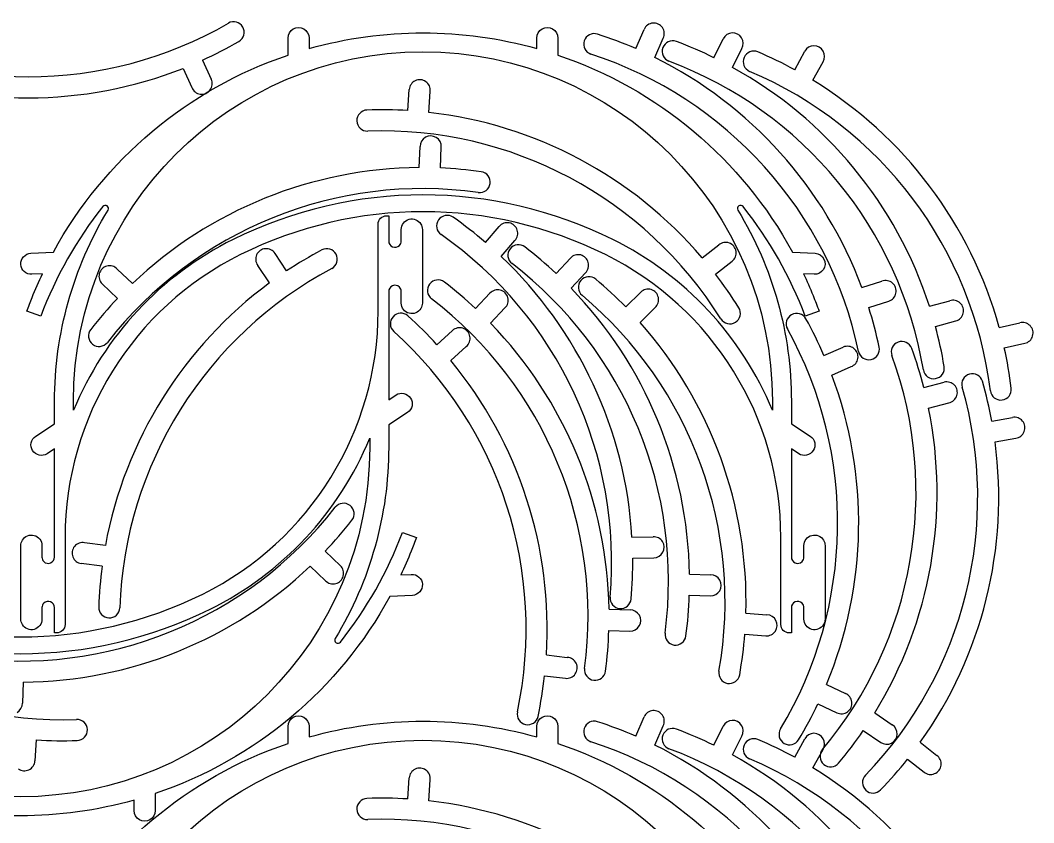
# Model space of a CAD drawing. Extents: x 3 to 3398, y -5 to 2267.
# Drawn here: x 2716 to 3398, y 1727 to 2267 of the extents above; entities that cross this region are included whole.
import ezdxf

# ---------------------------------------------------------------- set-up
doc = ezdxf.new("R2010")
doc.units = 0
doc.layers.add('Capa_1', color=7, linetype='CONTINUOUS')

msp = doc.modelspace()

# ---------------------------------------------------------------- linework, layer by layer
at = {"layer": 'Capa_1', "color": 7}
for points in [[(3130.287239, 2247.832154), (3135.955148, 2260.82273)], [(2896.182643, 2243.511748), (2896.182643, 2254.984296)], [(2910.355874, 2254.984296), (2910.355874, 2247.897682)], [(3063.72166, 2247.897682), (3063.72166, 2254.984296)], [(3077.894888, 2254.984296), (3077.894888, 2243.511748)], [(3143.136018, 2241.839256), (3148.803926, 2254.829834)], [(3182.938197, 2241.754537), (3189.167353, 2254.485518)], [(3195.513341, 2235.206887), (3201.742495, 2247.93787)], [(3237.323111, 2233.617454), (3244.101656, 2246.064606)], [(2838.615798, 2240.100893), (2844.47706, 2227.196403)], [(3249.600682, 2226.527516), (3256.379225, 2238.97467)], [(2825.564676, 2234.562466), (2831.425941, 2221.657976)], [(2976.917631, 2206.12214), (2977.800685, 2220.267827)], [(2991.041226, 2204.885199), (2991.924278, 2219.030888)], [(2984.586946, 2167.751546), (2985.187358, 2181.912047)], [(2998.762468, 2167.505394), (2999.362881, 2181.665895)], [(2962.542804, 2135.330079), (2963.96013, 2135.330079), (2963.96013, 2125.408791)], [(2956.873516, 2071.10931), (2956.873516, 2125.408791)], [(3029.156462, 2117.397555), (3038.374788, 2128.163368)], [(3039.691657, 2107.909899), (3048.909981, 2118.675715)], [(3175.003367, 2107.070794), (3186.236878, 2115.713045)], [(2895.264222, 2098.211226), (2887.426633, 2110.020226)], [(2883.651299, 2090.078204), (2875.81371, 2101.887204)], [(3076.649496, 2096.542408), (3086.328646, 2106.895876)], [(3183.926654, 2096.05349), (3195.160165, 2104.695741)], [(2730.835312, 2096.295078), (2723.758575, 2095.921131)], [(2791.408179, 2089.702258), (2781.139567, 2099.471388)], [(3086.760818, 2086.604243), (3096.439967, 2096.957714)], [(3250.318731, 2095.9215), (3243.242009, 2096.295474)], [(2781.382155, 2079.678047), (2771.113547, 2089.447178)], [(3282.549387, 2087.005024), (3296.061259, 2091.283997)], [(2963.96013, 2084.306457), (2963.96013, 2011.501106)], [(3022.479106, 2072.85707), (3032.158256, 2083.210539)], [(3123.541371, 2073.955471), (3133.66292, 2083.876887)], [(3287.166394, 2073.600201), (3300.678266, 2077.879174)], [(3328.040245, 2074.438896), (3341.725903, 2078.124417)], [(2729.687626, 2067.718674), (2720.35365, 2071.081443)], [(3032.590428, 2062.918905), (3042.269577, 2073.272377)], [(3133.209572, 2063.585715), (3143.331121, 2073.507134)], [(3253.72365, 2071.081811), (3244.389672, 2067.719043)], [(3332.068148, 2060.845441), (3345.753805, 2064.530961)], [(3374.988849, 2060.131798), (3388.822241, 2063.216851)], [(2996.462324, 2048.513435), (3006.92396, 2058.07557)], [(3005.762737, 2037.812581), (3016.224372, 2047.374718)], [(3378.419979, 2046.375586), (3392.253371, 2049.460639)], [(3257.026708, 2041.267746), (3270.031506, 2046.902947)], [(3262.336564, 2028.121972), (3275.341362, 2033.757175)], [(3324.229565, 2019.719865), (3337.955792, 2023.251289)], [(3222.314132, 2010.436523), (3222.314132, 2004.356123)], [(3235.070038, 2010.435758), (3235.070038, 1995.238429), (3235.07154, 1995.263941), (3247.740535, 1987.028643)], [(3327.417595, 2005.905293), (3341.143822, 2009.436719)], [(2976.630421, 2002.832759), (2963.961414, 1994.597461), (2963.959914, 1994.622973)], [(3370.018821, 1997.065773), (3383.957951, 1999.631101)], [(2726.33676, 1987.028274), (2739.005767, 1995.263572), (2739.007267, 1995.23806)], [(3372.23543, 1983.062466), (3386.174561, 1985.627797)], [(2739.007051, 1905.554577), (2739.007051, 1978.359928)], [(3240.015786, 1975.145043), (3235.070038, 1978.359928)], [(3240.015984, 1975.14544), (3240.015786, 1975.145043)], [(2746.093665, 1918.751723), (2746.093665, 1864.452243)], [(2973.279555, 1922.142359), (2982.613531, 1918.779591)], [(3127.744177, 1919.080661), (3141.916695, 1919.222175)], [(2773.242614, 1913.387374), (2759.192983, 1915.255028)], [(2921.175956, 1909.478494), (2931.444565, 1899.709363)], [(3128.240252, 1904.911683), (3142.412769, 1905.053196)], [(2771.023475, 1899.384468), (2756.973844, 1901.252124)], [(2911.149933, 1899.454283), (2921.418545, 1889.685153)], [(2972.131869, 1893.565956), (2979.208606, 1893.939902)], [(3166.492916, 1894.113932), (3180.658117, 1893.637114)], [(2979.956641, 1879.786432), (2964.703847, 1878.980315)], [(3166.370476, 1879.936801), (3180.535678, 1879.459983)], [(3112.322525, 1870.428594), (3126.487727, 1869.951776)], [(3235.070038, 1871.538857), (3235.070038, 1864.452243), (3235.070038, 1854.530955), (3233.652715, 1854.530955)], [(2740.424377, 1854.530955), (2739.007051, 1854.530955), (2739.007051, 1864.452243)], [(3204.469473, 1867.800747), (3218.600394, 1866.706505)], [(3227.983423, 1860.200274), (3227.983423, 1864.452243)], [(3112.200086, 1856.251463), (3126.365287, 1855.774645)], [(3203.728752, 1853.64245), (3217.859673, 1852.548209)], [(3070.146431, 1839.659945), (3084.230555, 1838.073208)], [(3068.912044, 1825.536124), (3082.996168, 1823.949387)], [(2717.971166, 1821.404995), (2717.370754, 1807.244494)], [(3258.700355, 1819.803693), (3271.500565, 1813.718062)], [(3252.934953, 1806.851235), (3265.735163, 1800.765604)], [(3130.287239, 1784.986135), (3135.955148, 1797.976711)], [(3291.237995, 1800.720586), (3302.928611, 1792.707485)], [(2896.182643, 1780.102655), (2896.182643, 1791.575204)], [(2910.355874, 1791.575204), (2910.355874, 1784.488589)], [(3063.72166, 1784.488589), (3063.72166, 1791.575204)], [(3077.894888, 1791.575204), (3077.894888, 1780.102655)], [(3143.136018, 1778.993237), (3148.803926, 1791.983815)], [(3182.938197, 1778.908518), (3189.167353, 1791.639499)], [(3283.517364, 1788.829502), (3295.20798, 1780.8164)], [(2726.706506, 1782.4778), (2725.823452, 1768.332113)], [(3195.513341, 1772.360868), (3201.742495, 1785.091851)], [(3237.323111, 1770.771435), (3244.101656, 1783.218587)], [(3321.831, 1780.901341), (3332.934173, 1772.092263)], [(3249.600682, 1763.681497), (3256.379225, 1776.128651)], [(3313.299696, 1769.577787), (3324.402868, 1760.768709)], [(2976.917631, 1742.713047), (2977.800685, 1756.858734)], [(2991.041226, 1741.476106), (2991.924278, 1755.621795)], [(2792.611307, 1734.876737), (2792.611307, 1741.963351)], [(2806.784538, 1746.349285), (2806.784538, 1734.876737)]]:
    msp.add_lwpolyline(points, dxfattribs=at)
msp.add_lwpolyline([(3114.912554, 2119.355941)], close=True, dxfattribs=at)
for points in [[(2865.714748, 2262.382609), (2863.758119, 2265.771635), (2859.424856, 2266.933216), (2856.035443, 2264.977257)], [(3148.297311, 2262.00526), (3146.83779, 2264.127549), (3144.342225, 2265.291524), (3141.778252, 2265.045864)], [(2586.744115, 2264.978197), (2670.062975, 2216.873646), (2772.716248, 2216.873287), (2856.035443, 2264.977257)], [(2863.122014, 2252.702791), (2866.510653, 2254.660091), (2867.671377, 2258.993583), (2865.714748, 2262.382609)], [(2896.182643, 2254.984296), (2896.182643, 2257.5161), (2897.533344, 2259.855584), (2899.725951, 2261.121486)], [(2899.725951, 2261.121486), (2901.918557, 2262.387388), (2904.61996, 2262.387388), (2906.812566, 2261.121486)], [(2906.812566, 2261.121486), (2909.005173, 2259.855584), (2910.355874, 2257.5161), (2910.355874, 2254.984296)], [(2910.355874, 2247.897682), (2960.506639, 2261.989916), (3013.570895, 2261.989916), (3063.72166, 2247.897682)], [(3063.72166, 2254.984296), (3063.72166, 2257.5161), (3065.072361, 2259.855583), (3067.264967, 2261.121484)], [(3067.264967, 2261.121484), (3069.457573, 2262.387386), (3072.158975, 2262.387386), (3074.351581, 2261.121484)], [(3074.351581, 2261.121484), (3076.544187, 2259.855583), (3077.894888, 2257.5161), (3077.894888, 2254.984296)], [(3104.524309, 2257.611416), (3100.802306, 2258.819964), (3096.805225, 2256.782863), (3095.595941, 2253.061099)], [(3141.778252, 2265.045864), (3139.214279, 2264.800204), (3136.985133, 2263.183543), (3135.955148, 2260.82273)], [(3148.803926, 2254.829834), (3149.950769, 2257.136143), (3149.756831, 2259.882972), (3148.297311, 2262.00526)], [(3201.54935, 2255.128565), (3200.183792, 2257.312497), (3197.741374, 2258.584219), (3195.169125, 2258.450632)], [(2838.615798, 2240.100893), (2846.984005, 2243.901752), (2855.162405, 2248.107353), (2863.122014, 2252.702791)], [(3095.595941, 2253.061099), (3094.386657, 2249.339335), (3096.422968, 2245.341851), (3100.144493, 2244.131831)], [(3130.287239, 2247.832154), (3121.863213, 2251.507644), (3113.265414, 2254.771253), (3104.524309, 2257.611416)], [(3157.626354, 2252.648254), (3153.960609, 2254.018003), (3149.878476, 2252.157191), (3148.508002, 2248.491718)], [(3182.938197, 2241.754537), (3174.682512, 2245.793979), (3166.235252, 2249.429513), (3157.626354, 2252.648254)], [(3195.169125, 2258.450632), (3192.596877, 2258.317045), (3190.299334, 2256.799157), (3189.167353, 2254.485518)], [(3201.742495, 2247.93787), (3202.988846, 2250.191959), (3202.914908, 2252.944633), (3201.54935, 2255.128565)], [(2751.762959, 2010.436523), (2751.78766, 2140.358174), (2857.116893, 2245.667384), (2987.038546, 2245.667384)], [(2987.038546, 2245.667384), (3116.960199, 2245.667384), (3222.289432, 2140.358174), (3222.314132, 2010.436523)], [(3148.508002, 2248.491718), (3147.137528, 2244.826244), (3148.997532, 2240.743743), (3152.662735, 2239.372544)], [(3212.510537, 2245.60489), (3208.908029, 2247.133233), (3204.748613, 2245.452253), (3203.219558, 2241.850047)], [(3237.323111, 2233.617454), (3229.251482, 2238.01316), (3220.970842, 2242.013698), (3212.510537, 2245.60489)], [(3250.270671, 2249.764153), (3247.695044, 2249.742892), (3245.333479, 2248.326667), (3244.101656, 2246.064606)], [(3256.499917, 2246.166946), (3255.23092, 2248.408364), (3252.846299, 2249.785413), (3250.270671, 2249.764153)], [(3256.379225, 2238.97467), (3257.722712, 2241.172248), (3257.768914, 2243.925528), (3256.499917, 2246.166946)], [(2738.263334, 2110.880718), (2772.383616, 2173.350446), (2828.757527, 2220.696967), (2896.182643, 2243.511748)], [(3077.894888, 2243.511748), (3145.319854, 2220.697006), (3201.693665, 2173.35063), (3235.813962, 2110.881087)], [(3280.335562, 2044.009375), (3260.332683, 2138.115512), (3191.644236, 2214.401761), (3100.144493, 2244.131831)], [(3282.549387, 2087.005024), (3257.418464, 2154.442762), (3207.577429, 2209.79684), (3143.136018, 2241.839256)], [(3323.953083, 2031.580736), (3308.074094, 2126.469818), (3242.778583, 2205.679607), (3152.662735, 2239.372544)], [(3203.219558, 2241.850047), (3201.690502, 2238.247841), (3203.37066, 2234.088093), (3206.972563, 2232.558325)], [(2617.214664, 2234.563193), (2684.146449, 2208.11422), (2758.632707, 2208.11396), (2825.564676, 2234.562466)], [(3328.040245, 2074.438896), (3305.874834, 2142.908645), (3258.495747, 2200.384073), (3195.513341, 2235.206887)], [(3369.036129, 2017.492709), (3357.311258, 2112.984109), (3295.532976, 2194.966658), (3206.972563, 2232.558325)], [(2843.719018, 2220.043168), (2845.252098, 2222.112945), (2845.542284, 2224.851279), (2844.47706, 2227.196403)], [(2981.828216, 2226.227894), (2979.50289, 2225.120118), (2977.961108, 2222.838541), (2977.800685, 2220.267827)], [(2988.994075, 2225.60031), (2986.896709, 2227.095424), (2984.153542, 2227.335669), (2981.828216, 2226.227894)], [(2991.924278, 2219.030888), (2992.213154, 2221.590352), (2991.091441, 2224.105197), (2988.994075, 2225.60031)], [(3374.988849, 2060.131798), (3355.831142, 2129.50322), (3311.004193, 2188.990591), (3249.600682, 2226.527516)], [(2831.425941, 2221.657976), (2832.372466, 2219.262481), (2834.543522, 2217.568609), (2837.097298, 2217.233147)], [(2837.097298, 2217.233147), (2839.651074, 2216.897685), (2842.185939, 2217.973391), (2843.719018, 2220.043168)], [(2949.363692, 2206.500199), (2945.452805, 2206.362862), (2942.393507, 2203.081532), (2942.530071, 2199.170618)], [(2976.917631, 2206.12214), (2967.744545, 2206.694784), (2958.549036, 2206.820953), (2949.363692, 2206.500199)], [(3175.003367, 2107.070794), (3128.322959, 2161.846257), (3062.555496, 2196.815437), (2991.041226, 2204.885199)], [(2942.530071, 2199.170618), (2942.666634, 2195.259704), (2945.947359, 2192.199757), (2949.8583, 2192.335547)], [(3187.628429, 2065.910927), (3136.645677, 2147.500382), (3046.008217, 2195.693174), (2949.8583, 2192.335547)], [(2988.788231, 2188.139106), (2986.546088, 2186.87144), (2985.167639, 2184.487662), (2985.187358, 2181.912047)], [(2995.980375, 2188.014217), (2993.783596, 2189.358963), (2991.030373, 2189.406771), (2988.788231, 2188.139106)], [(2999.362881, 2181.665895), (2999.47201, 2184.239272), (2998.177154, 2186.669471), (2995.980375, 2188.014217)], [(3024.232466, 2150.965852), (2928.960236, 2164.355489), (2833.781779, 2125.900896), (2774.549895, 2050.087546)], [(2984.586946, 2167.751546), (2912.620918, 2167.201268), (2843.558462, 2139.298225), (2791.408179, 2089.702258)], [(3026.204974, 2165.001208), (3017.103479, 2166.280336), (3007.945158, 2167.116051), (2998.762468, 2167.505394)], [(3032.23501, 2156.997472), (3032.779627, 2160.872686), (3030.080081, 2164.455825), (3026.204974, 2165.001208)], [(3114.912554, 2119.355941), (3034.34852, 2159.326892), (2939.728568, 2159.326892), (2859.164535, 2119.355941)], [(3024.232466, 2150.965852), (3028.107788, 2150.422002), (3031.690393, 2153.122257), (3032.23501, 2156.997472)], [(2774.403947, 2141.977492), (2773.482402, 2142.618797), (2772.221045, 2142.43298), (2771.523583, 2141.553172)], [(3109.873178, 2109.198781), (3032.484083, 2147.594522), (2941.592998, 2147.594522), (2864.203902, 2109.198781)], [(3202.553732, 2141.553541), (3201.856277, 2142.433355), (3200.594921, 2142.619182), (3199.673371, 2141.977885)], [(2771.523583, 2141.553172), (2753.842485, 2119.254225), (2739.729211, 2094.346308), (2729.687626, 2067.718674)], [(2739.007267, 2010.435389), (2739.007274, 2055.818952), (2751.459112, 2100.332616), (2775.006861, 2139.129153)], [(2775.006861, 2139.129153), (2775.589517, 2140.088855), (2775.325492, 2141.336188), (2774.403947, 2141.977492)], [(3007.37843, 2134.281862), (3004.172406, 2136.52581), (2999.754388, 2135.746354), (2997.509805, 2132.540774)], [(3199.673371, 2141.977885), (3198.751821, 2141.336588), (3198.487786, 2140.089257), (3199.070434, 2139.12955)], [(3199.070434, 2139.12955), (3222.618192, 2100.333006), (3235.070033, 2055.819331), (3235.070038, 2010.435758)], [(3244.389672, 2067.719043), (3234.348093, 2094.346676), (3220.234824, 2119.254592), (3202.553732, 2141.553541)], [(2956.873516, 2129.660759), (2956.873508, 2131.164353), (2957.470803, 2132.606366), (2958.534002, 2133.669571)], [(2956.873516, 2125.408791), (2956.873516, 2125.408791), (2956.873516, 2129.660759), (2956.873516, 2129.660759)], [(2958.534002, 2133.669571), (2959.5972, 2134.732775), (2961.03921, 2135.330078), (2962.542804, 2135.330079)], [(2972.464067, 2126.117452), (2972.464087, 2129.308049), (2974.596279, 2132.105221), (2977.672819, 2132.950688)], [(2977.672819, 2132.950688), (2980.749358, 2133.796156), (2984.011548, 2132.481421), (2985.642053, 2129.73891)], [(2985.642053, 2129.73891), (2986.293465, 2128.643236), (2986.637287, 2127.392144), (2986.637296, 2126.117452)], [(2997.509805, 2132.540774), (2995.265223, 2129.335194), (2996.043805, 2124.917021), (2999.248941, 2122.671805)], [(3029.156462, 2117.397555), (3022.175136, 2123.37539), (3014.907206, 2129.010149), (3007.37843, 2134.281862)], [(3045.178174, 2130.499461), (3042.654411, 2131.014168), (3040.050002, 2130.119887), (3038.374788, 2128.163368)], [(3050.523395, 2125.685729), (3049.748146, 2128.142006), (3047.701938, 2129.984753), (3045.178174, 2130.499461)], [(2963.96013, 2125.408791), (2963.96013, 2125.408791), (2963.96013, 2118.322176), (2963.96013, 2118.322176)], [(2972.464067, 2118.322176), (2972.464067, 2118.322176), (2972.464067, 2126.117452), (2972.464067, 2126.117452)], [(2986.637296, 2126.117452), (2986.637296, 2126.117452), (2986.637296, 2076.511181), (2986.637296, 2076.511181)], [(3113.056374, 1878.610978), (3121.441497, 1974.4534), (3078.058349, 2067.488861), (2999.248941, 2122.671805)], [(3048.909981, 2118.675715), (3050.681012, 2120.545944), (3051.298644, 2123.229452), (3050.523395, 2125.685729)], [(2859.164535, 2119.355941), (2810.631526, 2095.27682), (2772.473584, 2054.419353), (2751.762959, 2004.356123)], [(2963.96013, 2118.322176), (2963.960131, 2116.602417), (2964.996089, 2115.051997), (2966.58494, 2114.393873)], [(2966.58494, 2114.393873), (2968.17379, 2113.73575), (2970.002636, 2114.099529), (2971.218691, 2115.315581)], [(2971.218691, 2115.315581), (2972.016091, 2116.112979), (2972.464066, 2117.194484), (2972.464067, 2118.322176)], [(3055.628675, 2114.360588), (3052.523582, 2116.742246), (3048.075769, 2116.156243), (3045.693498, 2113.051621)], [(3222.314132, 2004.356123), (3201.603507, 2054.419354), (3163.445564, 2095.276821), (3114.912554, 2119.355941)], [(3193.321678, 2116.957293), (3190.909368, 2117.860034), (3188.197238, 2117.383724), (3186.236878, 2115.713045)], [(3197.849029, 2111.367514), (3197.467101, 2113.91473), (3195.733988, 2116.054552), (3193.321678, 2116.957293)], [(2716.313008, 2102.624123), (2716.106551, 2106.530471), (2719.104344, 2109.865281), (2723.01054, 2110.074602)], [(2723.01054, 2110.074602), (2723.01054, 2110.074602), (2738.263334, 2110.880718), (2738.263334, 2110.880718)], [(2864.203902, 2109.198781), (2791.855594, 2073.303969), (2746.093656, 1999.515053), (2746.093665, 1918.751723)], [(2875.066703, 2109.04154), (2873.997887, 2106.698078), (2874.283848, 2103.959329), (2875.81371, 2101.887204)], [(2880.958678, 2113.167939), (2878.391025, 2112.964627), (2876.13552, 2111.385001), (2875.066703, 2109.04154)], [(2887.426633, 2110.020226), (2886.002327, 2112.166276), (2883.526331, 2113.371252), (2880.958678, 2113.167939)], [(2918.937599, 2112.315597), (2910.822483, 2108.000708), (2902.922024, 2103.293691), (2895.264222, 2098.211226)], [(2928.52048, 2109.384805), (2926.68329, 2112.840037), (2922.393195, 2114.152104), (2918.937599, 2112.315597)], [(2925.591582, 2099.801345), (2929.046451, 2101.639218), (2930.357669, 2105.929573), (2928.52048, 2109.384805)], [(3045.693498, 2113.051621), (3043.311226, 2109.946999), (3043.896349, 2105.499071), (3047.0005, 2103.116185)], [(3076.649496, 2096.542408), (3069.935564, 2102.819075), (3062.920337, 2108.765493), (3055.628675, 2114.360588)], [(3093.227457, 2108.932986), (3090.728546, 2109.557288), (3088.087608, 2108.777461), (3086.328646, 2106.895876)], [(3098.357618, 2103.89068), (3097.690247, 2106.378435), (3095.726367, 2108.308683), (3093.227457, 2108.932986)], [(3227.983423, 1918.751723), (3227.983431, 1999.515055), (3182.22149, 2073.303971), (3109.873178, 2109.198781)], [(3195.160165, 2104.695741), (3197.201633, 2106.266279), (3198.230956, 2108.820298), (3197.849029, 2111.367514)], [(3235.813962, 2110.881087), (3235.813962, 2110.881087), (3251.066765, 2110.074999), (3251.066765, 2110.074999)], [(3251.066765, 2110.074999), (3253.595044, 2109.941375), (3255.859983, 2108.469081), (3257.008401, 2106.212715)], [(2723.758575, 2095.921131), (2719.852076, 2095.717538), (2716.519465, 2098.717775), (2716.313008, 2102.624123)], [(2781.139567, 2099.471388), (2779.36459, 2101.337872), (2776.717084, 2102.095102), (2774.2236, 2101.449466)], [(3127.744177, 1919.080661), (3123.428242, 1990.919262), (3091.948989, 2058.426738), (3039.691657, 2107.909899)], [(3150.053829, 1854.32344), (3162.61156, 1949.708887), (3123.327853, 2044.548145), (3047.0005, 2103.116185)], [(3096.439967, 2096.957714), (3098.290891, 2098.748912), (3099.024988, 2101.402925), (3098.357618, 2103.89068)], [(3257.008401, 2106.212715), (3258.15682, 2103.95635), (3258.014245, 2101.258708), (3256.634384, 2099.135966)], [(2723.879813, 2080.356602), (2726.034762, 2085.739312), (2728.354353, 2091.054637), (2730.835312, 2096.295078)], [(2769.136717, 2096.363503), (2768.490632, 2093.870135), (2769.247383, 2091.222493), (2771.113547, 2089.447178)], [(2774.2236, 2101.449466), (2771.730116, 2100.803831), (2769.782803, 2098.85687), (2769.136717, 2096.363503)], [(2925.591582, 2099.801345), (2840.644498, 2054.634177), (2786.246551, 1967.579264), (2782.88892, 1871.429348)], [(3103.317775, 2092.673608), (3100.319523, 2095.188441), (3095.850383, 2094.797007), (3093.334957, 2091.799253)], [(3199.648039, 2073.421651), (3194.777579, 2081.216008), (3189.530919, 2088.768877), (3183.926654, 2096.05349)], [(3243.242009, 2096.295474), (3245.520619, 2091.482412), (3247.663148, 2086.606095), (3249.667045, 2081.672331)], [(3256.634384, 2099.135966), (3255.254523, 2097.013224), (3252.84701, 2095.787876), (3250.318731, 2095.9215)], [(2883.651299, 2090.078204), (2825.753005, 2047.33245), (2786.281302, 1984.164521), (2773.242614, 1913.387374)], [(2966.584979, 2088.234691), (2964.996136, 2087.576589), (2963.960165, 2086.026201), (2963.96013, 2084.306457)], [(2971.218691, 2087.312967), (2970.002647, 2088.529008), (2968.173822, 2088.892793), (2966.584979, 2088.234691)], [(2991.523107, 2089.366284), (2989.140836, 2086.261662), (2989.725959, 2081.813733), (2992.830109, 2079.430848)], [(3001.458284, 2090.675251), (2998.353191, 2093.056908), (2993.905379, 2092.470906), (2991.523107, 2089.366284)], [(3022.479106, 2072.85707), (3015.765174, 2079.133737), (3008.749946, 2085.080155), (3001.458284, 2090.675251)], [(3093.334957, 2091.799253), (3090.819531, 2088.801499), (3091.210081, 2084.332281), (3094.207338, 2081.816263)], [(3123.541371, 2073.955471), (3117.107613, 2080.519021), (3110.358442, 2086.765779), (3103.317775, 2092.673608)], [(3303.144351, 2090.030063), (3301.186277, 2091.703421), (3298.474801, 2092.183439), (3296.061259, 2091.283997)], [(3305.486852, 2083.228944), (3305.999157, 2085.753171), (3305.102425, 2088.356705), (3303.144351, 2090.030063)], [(2972.464067, 2084.306457), (2972.464043, 2085.43412), (2972.01607, 2086.51559), (2971.218691, 2087.312967)], [(2972.464067, 2076.511181), (2972.464067, 2076.511181), (2972.464067, 2084.306457), (2972.464067, 2084.306457)], [(3039.057066, 2085.247648), (3036.558155, 2085.871951), (3033.917217, 2085.092124), (3032.158256, 2083.210539)], [(3044.187227, 2080.205343), (3043.519857, 2082.693098), (3041.555977, 2084.623346), (3039.057066, 2085.247648)], [(3166.492916, 1894.113932), (3165.314645, 1966.072417), (3136.809988, 2034.888747), (3086.760818, 2086.604243)], [(3186.310396, 1828.76519), (3203.016829, 1923.512091), (3167.907342, 2019.974614), (3094.207338, 2081.816263)], [(3140.644022, 2085.611135), (3138.174721, 2086.343845), (3135.502281, 2085.679956), (3133.66292, 2083.876887)], [(3145.549358, 2080.349854), (3144.991137, 2082.864352), (3143.113322, 2084.878426), (3140.644022, 2085.611135)], [(3249.667045, 2081.672331), (3251.089736, 2078.169563), (3252.442209, 2074.638684), (3253.72365, 2071.081811)], [(3300.678266, 2077.879174), (3303.133774, 2078.656773), (3304.974547, 2080.704716), (3305.486852, 2083.228944)], [(2720.35365, 2071.081443), (2721.47483, 2074.1935), (2722.650397, 2077.285693), (2723.879813, 2080.356602)], [(2781.382155, 2079.678047), (2775.047139, 2073.019144), (2769.039728, 2066.056075), (2763.381215, 2058.813517)], [(2977.672791, 2069.677896), (2974.596245, 2070.523378), (2972.464062, 2073.320574), (2972.464067, 2076.511181)], [(2986.637296, 2076.511181), (2986.637298, 2075.23647), (2986.293475, 2073.985357), (2985.642053, 2072.889666)], [(3095.883439, 1830.638102), (3108.44117, 1926.02355), (3069.157463, 2020.862808), (2992.830109, 2079.430848)], [(3042.269577, 2073.272377), (3044.1205, 2075.063574), (3044.854597, 2077.717588), (3044.187227, 2080.205343)], [(3143.331121, 2073.507134), (3145.258414, 2075.215891), (3146.107578, 2077.835357), (3145.549358, 2080.349854)], [(3348.747557, 2076.562717), (3346.864338, 2078.319892), (3344.176381, 2078.917726), (3341.725903, 2078.124417)], [(3350.791168, 2069.665892), (3351.413091, 2072.16537), (3350.630777, 2074.805542), (3348.747557, 2076.562717)], [(2838.763278, 1880.662252), (2911.111587, 1916.557065), (2956.873525, 1990.345981), (2956.873516, 2071.10931)], [(2976.904301, 2067.925963), (2973.995643, 2070.543901), (2969.515564, 2070.308676), (2966.89705, 2067.400536)], [(2996.462324, 2048.513435), (2990.26155, 2055.297522), (2983.734499, 2061.776017), (2976.904301, 2067.925963)], [(2985.642053, 2072.889666), (2984.011543, 2070.147147), (2980.749337, 2068.832413), (2977.672791, 2069.677896)], [(3197.392854, 2063.657673), (3200.711513, 2065.731412), (3201.721122, 2070.102582), (3199.648039, 2073.421651)], [(3235.221231, 2068.751362), (3231.79858, 2066.854166), (3230.561566, 2062.541831), (3232.458085, 2059.118805)], [(3244.854335, 2065.990121), (3242.956462, 2069.412397), (3238.643883, 2070.648559), (3235.221231, 2068.751362)], [(3294.199119, 2046.956198), (3292.288211, 2055.946294), (3289.941197, 2064.838132), (3287.166394, 2073.600201)], [(3345.753805, 2064.530961), (3348.240895, 2065.200712), (3350.169246, 2067.166414), (3350.791168, 2069.665892)], [(2966.89705, 2067.400536), (2964.278537, 2064.492395), (2964.512876, 2060.01227), (2967.420498, 2057.393181)], [(3112.322525, 1870.428594), (3111.144254, 1942.387079), (3082.639597, 2011.203409), (3032.590428, 2062.918905)], [(3204.469473, 1867.800747), (3206.431108, 1939.742139), (3180.955308, 2009.736326), (3133.209572, 2063.585715)], [(3187.628429, 2065.910927), (3189.702825, 2062.592678), (3194.074194, 2061.583933), (3197.392854, 2063.657673)], [(3257.026708, 2041.267746), (3253.372444, 2049.701001), (3249.310188, 2057.951539), (3244.854335, 2065.990121)], [(3337.931984, 2033.920035), (3336.415037, 2042.984926), (3334.458113, 2051.970676), (3332.068148, 2060.845441)], [(3395.769092, 2061.350357), (3393.964311, 2063.188005), (3391.30499, 2063.902517), (3388.822241, 2063.216851)], [(3397.509922, 2054.370956), (3398.240279, 2056.840927), (3397.573872, 2059.51271), (3395.769092, 2061.350357)], [(2763.381215, 2058.813517), (2760.972551, 2055.729326), (2761.519717, 2051.276569), (2764.603432, 2048.867295)], [(3050.636095, 1801.28191), (3070.63897, 1895.388047), (3038.917364, 1993.017112), (2967.420498, 2057.393181)], [(3013.961334, 2059.565125), (3011.519108, 2060.383565), (3008.825127, 2059.813348), (3006.92396, 2058.07557)], [(3018.680065, 2054.135855), (3018.209939, 2056.668303), (3016.403559, 2058.746685), (3013.961334, 2059.565125)], [(3016.224372, 2047.374718), (3018.210126, 2049.015173), (3019.150191, 2051.603408), (3018.680065, 2054.135855)], [(3227.758304, 1789.868492), (3277.309355, 1872.335294), (3279.100902, 1974.972933), (3232.458085, 2059.118805)], [(3392.253371, 2049.460639), (3394.767308, 2050.021267), (3396.779566, 2051.900984), (3397.509922, 2054.370956)], [(2764.603432, 2048.867295), (2767.687147, 2046.458022), (2772.140012, 2047.004307), (2774.549895, 2050.087546)], [(3277.170425, 2046.020205), (3275.127714, 2047.589166), (3272.39486, 2047.927089), (3270.031506, 2046.902947)], [(3288.740461, 2038.552379), (3292.568241, 2039.366008), (3295.011991, 2043.128257), (3294.199119, 2046.956198)], [(3306.991934, 2050.27624), (3303.314635, 2048.937822), (3301.418252, 2044.872091), (3302.755943, 2041.194527)], [(3316.074485, 2046.042045), (3314.73534, 2049.71908), (3310.669234, 2051.614658), (3306.991934, 2050.27624)], [(3255.993995, 1775.99434), (3317.835641, 1849.694347), (3335.661195, 1950.788086), (3302.755943, 2041.194527)], [(3279.864476, 2039.35046), (3280.244448, 2041.897994), (3279.213136, 2044.451243), (3277.170425, 2046.020205)], [(3280.335562, 2044.009375), (3281.149948, 2040.181756), (3284.91268, 2037.73875), (3288.740461, 2038.552379)], [(3324.229565, 2019.719865), (3321.939542, 2028.620945), (3319.217967, 2037.405382), (3316.074485, 2046.042045)], [(3383.103765, 2019.22003), (3381.983667, 2028.342462), (3380.420558, 2037.40502), (3378.419979, 2046.375586)], [(3070.146431, 1839.659945), (3074.61759, 1911.489052), (3051.60007, 1982.329694), (3005.762737, 2037.812581)], [(3275.341362, 2033.757175), (3277.753009, 2034.661757), (3279.484505, 2036.802926), (3279.864476, 2039.35046)], [(3332.111951, 2025.762317), (3335.971579, 2026.408206), (3338.57711, 2030.06028), (3337.931984, 2033.920035)], [(3258.700355, 1819.803693), (3286.313189, 1886.263781), (3287.613153, 1960.738695), (3262.336564, 2028.121972)], [(3323.953083, 2031.580736), (3324.599735, 2027.721236), (3328.252324, 2025.116427), (3332.111951, 2025.762317)], [(3354.954686, 2028.750151), (3351.192981, 2027.671509), (3349.017607, 2023.747967), (3350.095505, 2019.986048)], [(3363.71975, 2023.892704), (3362.640363, 2027.654195), (3358.716391, 2029.828793), (3354.954686, 2028.750151)], [(3284.948037, 1758.693824), (3351.780092, 1827.900446), (3376.614167, 1927.504478), (3350.095505, 2019.986048)], [(3344.868727, 2021.262641), (3343.096605, 2023.131836), (3340.45026, 2023.893112), (3337.955792, 2023.251289)], [(3346.486232, 2014.25357), (3347.260048, 2016.710299), (3346.64085, 2019.393446), (3344.868727, 2021.262641)], [(3370.018821, 1997.065773), (3368.355285, 2006.104915), (3366.253111, 2015.057801), (3363.71975, 2023.892704)], [(2963.96013, 2011.501106), (2963.96013, 2011.501106), (2968.905864, 2014.715991), (2968.905864, 2014.715991)], [(2968.905864, 2014.715991), (2972.18705, 2016.842046), (2976.57018, 2015.909054), (2978.701047, 2012.630991)], [(3341.143822, 2009.436719), (3343.667286, 2009.952899), (3345.712417, 2011.796841), (3346.486232, 2014.25357)], [(3369.036129, 2017.492709), (3369.513817, 2013.608676), (3373.04931, 2010.847023), (3376.933437, 2011.323943)], [(3376.933437, 2011.323943), (3380.817564, 2011.800863), (3383.579916, 2015.335809), (3383.103765, 2019.22003)], [(2739.007267, 1995.23806), (2739.007267, 1995.23806), (2739.007267, 2010.435389), (2739.007267, 2010.435389)], [(2751.762959, 2004.356123), (2751.762959, 2004.356123), (2751.762959, 2010.436523), (2751.762959, 2010.436523)], [(2978.701047, 2012.630991), (2980.831914, 2009.352927), (2979.905354, 2004.968434), (2976.630421, 2002.832759)], [(3291.237995, 1800.720586), (3328.907517, 1862.042841), (3341.84192, 1935.397486), (3327.417595, 2005.905293)], [(3390.715327, 1997.165076), (3389.07791, 1999.153335), (3386.491115, 2000.097356), (3383.957951, 1999.631101)], [(2963.959914, 1994.622973), (2963.959914, 1994.622973), (2963.959914, 1979.425644), (2963.959914, 1979.425644)], [(3391.839963, 1990.060247), (3392.783267, 1992.457013), (3392.352744, 1995.176817), (3390.715327, 1997.165076)], [(2724.266134, 1977.230043), (2722.135267, 1980.508106), (2723.061827, 1984.8926), (2726.33676, 1987.028274)], [(3247.740535, 1987.028643), (3251.011145, 1984.891257), (3251.934801, 1980.50998), (3249.805395, 1977.234169)], [(3386.174561, 1985.627797), (3388.727884, 1985.966692), (3390.89666, 1987.663481), (3391.839963, 1990.060247)], [(2715.928635, 1744.19365), (2586.006982, 1744.19365), (2480.677749, 1849.50286), (2480.653049, 1979.42451)], [(2951.204221, 1979.42451), (2951.179521, 1849.50286), (2845.850288, 1744.19365), (2715.928635, 1744.19365)], [(2843.802646, 1870.505093), (2892.335655, 1894.584213), (2930.493597, 1935.44168), (2951.204221, 1985.50491)], [(2963.959914, 1979.425644), (2963.959907, 1934.042081), (2951.508069, 1889.528417), (2927.96032, 1850.73188)], [(2951.204221, 1985.50491), (2951.204221, 1985.50491), (2951.204221, 1979.42451), (2951.204221, 1979.42451)], [(3321.831, 1780.901341), (3363.686386, 1839.446525), (3381.706243, 1911.720224), (3372.23543, 1983.062466)], [(2734.061317, 1975.145043), (2730.780131, 1973.018988), (2726.397001, 1973.951979), (2724.266134, 1977.230043)], [(2739.007051, 1978.359928), (2739.007051, 1978.359928), (2734.061317, 1975.145043), (2734.061317, 1975.145043)], [(3235.070038, 1978.359928), (3235.070038, 1978.359928), (3235.070038, 1905.554577), (3235.070038, 1905.554577)], [(3249.805395, 1977.234169), (3247.675989, 1973.958359), (3243.296976, 1973.024025), (3240.015984, 1975.14544)], [(2678.325646, 1838.190689), (2773.597876, 1824.801052), (2868.776333, 1863.255645), (2928.008217, 1939.068995)], [(2937.95468, 1940.289246), (2934.870965, 1942.698519), (2930.4181, 1942.152234), (2928.008217, 1939.068995)], [(2939.176897, 1930.343024), (2941.585561, 1933.427215), (2941.038394, 1937.879972), (2937.95468, 1940.289246)], [(2921.175956, 1909.478494), (2927.510973, 1916.137397), (2933.518384, 1923.100466), (2939.176897, 1930.343024)], [(2515.995708, 1922.689013), (2566.97846, 1841.099558), (2657.61592, 1792.906765), (2753.765837, 1796.264393)], [(2717.325128, 1916.971367), (2718.955638, 1919.713887), (2722.217844, 1921.02862), (2725.29439, 1920.183138)], [(2725.29439, 1920.183138), (2728.370936, 1919.337655), (2730.503119, 1916.54046), (2730.503114, 1913.349852)], [(2931.443598, 1848.307861), (2949.124696, 1870.606809), (2963.23797, 1895.514725), (2973.279555, 1922.142359)], [(2982.613531, 1918.779591), (2981.492351, 1915.667534), (2980.316784, 1912.57534), (2979.087368, 1909.504432)], [(3148.323674, 1915.952136), (3146.940401, 1918.124862), (3144.487747, 1919.376664), (3141.916695, 1919.222175)], [(3227.983423, 1864.452243), (3227.983423, 1864.452243), (3227.983423, 1918.751723), (3227.983423, 1918.751723)], [(3243.573975, 1913.349852), (3243.573971, 1916.540458), (3245.706154, 1919.337652), (3248.782699, 1920.183134)], [(3248.782699, 1920.183134), (3251.859244, 1921.028617), (3255.121448, 1919.713885), (3256.751959, 1916.971367)], [(2716.329885, 1913.349852), (2716.329883, 1914.624564), (2716.673706, 1915.875676), (2717.325128, 1916.971367)], [(2716.329885, 1863.743581), (2716.329885, 1863.743581), (2716.329885, 1913.349852), (2716.329885, 1913.349852)], [(2730.503114, 1913.349852), (2730.503114, 1913.349852), (2730.503114, 1905.554577), (2730.503114, 1905.554577)], [(2752.435162, 1912.790223), (2750.797386, 1910.80226), (2750.366372, 1908.082533), (2751.309242, 1905.685597)], [(2759.192983, 1915.255028), (2756.659904, 1915.721739), (2754.072938, 1914.778186), (2752.435162, 1912.790223)], [(3148.575364, 1908.763312), (3149.803297, 1911.02746), (3149.706947, 1913.779411), (3148.323674, 1915.952136)], [(3243.573975, 1905.554577), (3243.573975, 1905.554577), (3243.573975, 1913.349852), (3243.573975, 1913.349852)], [(3256.751959, 1916.971367), (3257.403381, 1915.875676), (3257.747204, 1914.624564), (3257.747203, 1913.349852)], [(3257.747203, 1913.349852), (3257.747203, 1913.349852), (3257.747203, 1863.743581), (3257.747203, 1863.743581)], [(2730.503114, 1905.554577), (2730.503138, 1904.426914), (2730.951111, 1903.345444), (2731.74849, 1902.548066)], [(2736.382202, 1901.626342), (2737.971044, 1902.284444), (2739.007015, 1903.834833), (2739.007051, 1905.554577)], [(2751.309242, 1905.685597), (2752.252113, 1903.288661), (2754.420583, 1901.59148), (2756.973844, 1901.252124)], [(2979.087368, 1909.504432), (2976.932419, 1904.121722), (2974.612828, 1898.806396), (2972.131869, 1893.565956)], [(3127.175728, 1877.375727), (3127.976766, 1886.531694), (3128.332027, 1895.721201), (3128.240252, 1904.911683)], [(3142.412769, 1905.053196), (3144.988331, 1905.078897), (3147.347432, 1906.499165), (3148.575364, 1908.763312)], [(3235.070038, 1905.554577), (3235.070072, 1903.834832), (3236.106044, 1902.284441), (3237.694887, 1901.626339)], [(3242.328601, 1902.548066), (3243.125979, 1903.345444), (3243.573952, 1904.426914), (3243.573975, 1905.554577)], [(2717.971166, 1821.404995), (2789.937194, 1821.955273), (2858.99965, 1849.858316), (2911.149933, 1899.454283)], [(2731.74849, 1902.548066), (2732.964534, 1901.332025), (2734.793359, 1900.968241), (2736.382202, 1901.626342)], [(2771.023475, 1899.384468), (2769.812343, 1890.273672), (2769.045035, 1881.109364), (2768.724271, 1871.924021)], [(2933.421394, 1892.793038), (2934.06748, 1895.286406), (2933.310729, 1897.934048), (2931.444565, 1899.709363)], [(3237.694887, 1901.626339), (3239.283731, 1900.968237), (3241.112558, 1901.332023), (3242.328601, 1902.548066)], [(2928.334512, 1887.707075), (2930.827996, 1888.35271), (2932.775309, 1890.299671), (2933.421394, 1892.793038)], [(2979.208606, 1893.939902), (2983.115105, 1894.143496), (2986.447716, 1891.143259), (2986.654173, 1887.23691)], [(3186.916362, 1890.090719), (3185.629178, 1892.321714), (3183.233462, 1893.679309), (3180.658117, 1893.637114)], [(3186.854241, 1882.897759), (3188.179765, 1885.10619), (3188.203545, 1887.859724), (3186.916362, 1890.090719)], [(2921.418545, 1889.685153), (2923.193522, 1887.818669), (2925.841028, 1887.061439), (2928.334512, 1887.707075)], [(2986.654173, 1887.23691), (2986.86063, 1883.330562), (2983.862837, 1879.995752), (2979.956641, 1879.786432)], [(2593.094003, 1880.662252), (2670.483098, 1842.266512), (2761.374183, 1842.266512), (2838.763278, 1880.662252)], [(2964.703847, 1878.980315), (2930.583565, 1816.510588), (2874.209654, 1769.164067), (2806.784538, 1746.349285)], [(3113.056374, 1878.610978), (3112.716087, 1874.712504), (3115.600141, 1871.276129), (3119.498547, 1870.935072)], [(3119.498547, 1870.935072), (3123.396954, 1870.594015), (3126.833899, 1873.477388), (3127.175728, 1877.375727)], [(3164.105864, 1852.473487), (3165.305518, 1861.585798), (3166.061282, 1870.751063), (3166.370476, 1879.936801)], [(3180.535678, 1879.459983), (3183.109909, 1879.373315), (3185.528716, 1880.689328), (3186.854241, 1882.897759)], [(2588.054627, 1870.505093), (2668.618661, 1830.534141), (2763.238613, 1830.534141), (2843.802646, 1870.505093)], [(2731.74849, 1874.545452), (2730.95109, 1873.748054), (2730.503115, 1872.66655), (2730.503114, 1871.538857)], [(2730.503114, 1871.538857), (2730.503114, 1871.538857), (2730.503114, 1863.743581), (2730.503114, 1863.743581)], [(2736.382241, 1875.46716), (2734.793391, 1876.125284), (2732.964545, 1875.761505), (2731.74849, 1874.545452)], [(2739.007051, 1871.538857), (2739.00705, 1873.258616), (2737.971091, 1874.809037), (2736.382241, 1875.46716)], [(2739.007051, 1864.452243), (2739.007051, 1864.452243), (2739.007051, 1871.538857), (2739.007051, 1871.538857)], [(2768.724271, 1871.924021), (2768.588463, 1868.013081), (2771.648395, 1864.732341), (2775.559308, 1864.59576)], [(2775.559308, 1864.59576), (2779.470221, 1864.459179), (2782.751566, 1867.518462), (2782.88892, 1871.429348)], [(3132.745971, 1866.405382), (3131.458788, 1868.636377), (3129.063071, 1869.993971), (3126.487727, 1869.951776)], [(3237.694848, 1875.467163), (3236.105997, 1874.809039), (3235.070038, 1873.258618), (3235.070038, 1871.538857)], [(3242.328601, 1874.545452), (3241.112547, 1875.761507), (3239.2837, 1876.125287), (3237.694848, 1875.467163)], [(3243.573975, 1871.538857), (3243.573974, 1872.666549), (3243.126, 1873.748054), (3242.328601, 1874.545452)], [(3243.573975, 1863.743581), (3243.573975, 1863.743581), (3243.573975, 1871.538857), (3243.573975, 1871.538857)], [(2717.325128, 1860.122123), (2716.673716, 1861.217798), (2716.329894, 1862.468889), (2716.329885, 1863.743581)], [(2730.503114, 1863.743581), (2730.503094, 1860.552985), (2728.370901, 1857.755813), (2725.294362, 1856.910345)], [(2746.093665, 1864.452243), (2746.093665, 1864.452243), (2746.093665, 1860.200274), (2746.093665, 1860.200274)], [(3132.68385, 1859.212422), (3134.009374, 1861.420852), (3134.033155, 1864.174387), (3132.745971, 1866.405382)], [(3224.69799, 1862.890506), (3223.509347, 1865.175523), (3221.175128, 1866.636325), (3218.600394, 1866.706505)], [(3224.322176, 1855.707101), (3225.742769, 1857.855611), (3225.886634, 1860.605488), (3224.69799, 1862.890506)], [(3248.782726, 1856.910349), (3245.706188, 1857.755816), (3243.573996, 1860.552986), (3243.573975, 1863.743581)], [(3257.747203, 1863.743581), (3257.747194, 1862.468889), (3257.403371, 1861.217798), (3256.751959, 1860.122123)], [(2725.294362, 1856.910345), (2722.217823, 1856.064878), (2718.955633, 1857.379613), (2717.325128, 1860.122123)], [(2744.433179, 1856.191463), (2743.369981, 1855.128258), (2741.927971, 1854.530955), (2740.424377, 1854.530955)], [(2746.093665, 1860.200274), (2746.093673, 1858.69668), (2745.496378, 1857.254667), (2744.433179, 1856.191463)], [(3109.935473, 1828.78815), (3111.135128, 1837.900461), (3111.890891, 1847.065726), (3112.200086, 1856.251463)], [(3126.365287, 1855.774645), (3128.939519, 1855.687977), (3131.358326, 1857.003991), (3132.68385, 1859.212422)], [(3229.64391, 1856.191462), (3228.580711, 1857.254666), (3227.983416, 1858.69668), (3227.983423, 1860.200274)], [(3233.652715, 1854.530955), (3232.14912, 1854.530955), (3230.70711, 1855.128257), (3229.64391, 1856.191462)], [(3256.751959, 1860.122123), (3255.121453, 1857.379615), (3251.859264, 1856.064881), (3248.782726, 1856.910349)], [(2927.96032, 1850.73188), (2927.377664, 1849.772179), (2927.641689, 1848.524845), (2928.563234, 1847.883541)], [(3150.053829, 1854.32344), (3149.543818, 1850.443519), (3152.275234, 1846.884615), (3156.155053, 1846.373836)], [(3156.155053, 1846.373836), (3160.034873, 1845.863057), (3163.594318, 1848.593769), (3164.105864, 1852.473487)], [(3200.268362, 1826.304057), (3201.864348, 1835.355367), (3203.019176, 1844.478942), (3203.728752, 1853.64245)], [(3217.859673, 1852.548209), (3220.427674, 1852.349336), (3222.901583, 1853.558591), (3224.322176, 1855.707101)], [(2928.563234, 1847.883541), (2929.484778, 1847.242237), (2930.746136, 1847.428053), (2931.443598, 1848.307861)], [(3090.191261, 1834.04673), (3089.083087, 1836.371838), (3086.801271, 1837.913213), (3084.230555, 1838.073208)], [(3089.564978, 1826.880817), (3091.059687, 1828.97844), (3091.299434, 1831.721621), (3090.191261, 1834.04673)], [(3095.883439, 1830.638102), (3095.373427, 1826.758182), (3098.104843, 1823.199277), (3101.984663, 1822.688498)], [(3101.984663, 1822.688498), (3105.864482, 1822.177719), (3109.423927, 1824.908431), (3109.935473, 1828.78815)], [(3186.310396, 1828.76519), (3185.63163, 1824.911208), (3188.205209, 1821.236548), (3192.059056, 1820.55702)], [(3064.499666, 1798.33515), (3066.410566, 1807.325247), (3067.883098, 1816.402962), (3068.912044, 1825.536124)], [(3082.996168, 1823.949387), (3085.555665, 1823.661014), (3088.070268, 1824.783193), (3089.564978, 1826.880817)], [(3192.059056, 1820.55702), (3195.912903, 1819.877492), (3199.588072, 1822.450344), (3200.268362, 1826.304057)], [(3275.82563, 1807.970336), (3275.534812, 1810.529555), (3273.879136, 1812.72984), (3271.500565, 1813.718062)], [(2713.769881, 1801.017435), (2716.012024, 1802.285101), (2717.390473, 1804.668879), (2717.370754, 1807.244494)], [(3141.778252, 1802.199845), (3139.214279, 1801.954185), (3136.985133, 1800.337525), (3135.955148, 1797.976711)], [(3148.297311, 1799.159241), (3146.83779, 1801.28153), (3144.342225, 1802.445505), (3141.778252, 1802.199845)], [(3239.907197, 1782.568739), (3244.640877, 1790.446914), (3248.988598, 1798.550653), (3252.934953, 1806.851235)], [(3265.735163, 1800.765604), (3268.061329, 1799.659651), (3270.80428, 1799.902018), (3272.900474, 1801.39873)], [(3272.900474, 1801.39873), (3274.996669, 1802.895442), (3276.116447, 1805.411116), (3275.82563, 1807.970336)], [(2761.094066, 1789.429322), (2760.957503, 1793.340235), (2757.676778, 1796.400182), (2753.765837, 1796.264393)], [(2896.182643, 1791.575204), (2896.182643, 1794.107007), (2897.533344, 1796.446491), (2899.725951, 1797.712393)], [(2899.725951, 1797.712393), (2901.918557, 1798.978295), (2904.61996, 1798.978295), (2906.812566, 1797.712393)], [(2906.812566, 1797.712393), (2909.005173, 1796.446491), (2910.355874, 1794.107007), (2910.355874, 1791.575204)], [(2910.355874, 1784.488589), (2960.506639, 1798.580823), (3013.570895, 1798.580823), (3063.72166, 1784.488589)], [(3050.636095, 1801.28191), (3049.82324, 1797.453965), (3052.267008, 1793.691726), (3056.094792, 1792.878115)], [(3056.094792, 1792.878115), (3059.922576, 1792.064503), (3063.685298, 1794.507527), (3064.499666, 1798.33515)], [(3063.72166, 1791.575204), (3063.72166, 1794.107007), (3065.072361, 1796.44649), (3067.264967, 1797.712391)], [(3067.264967, 1797.712391), (3069.457573, 1798.978293), (3072.158975, 1798.978293), (3074.351581, 1797.712391)], [(3074.351581, 1797.712391), (3076.544187, 1796.44649), (3077.894888, 1794.107007), (3077.894888, 1791.575204)], [(3104.524309, 1794.765397), (3100.802306, 1795.973945), (3096.805225, 1793.936844), (3095.595941, 1790.21508)], [(3130.287239, 1784.986135), (3121.863213, 1788.661625), (3113.265414, 1791.925234), (3104.524309, 1794.765397)], [(3148.803926, 1791.983815), (3149.950769, 1794.290124), (3149.756831, 1797.036953), (3148.297311, 1799.159241)], [(3195.169125, 1795.604613), (3192.596877, 1795.471026), (3190.299334, 1793.953138), (3189.167353, 1791.639499)], [(3201.54935, 1792.282546), (3200.183792, 1794.466478), (3197.741374, 1795.7382), (3195.169125, 1795.604613)], [(2754.260445, 1782.099741), (2758.171332, 1782.237077), (2761.23063, 1785.518408), (2761.094066, 1789.429322)], [(3095.595941, 1790.21508), (3094.386657, 1786.493316), (3096.422968, 1782.495832), (3100.144493, 1781.285812)], [(3157.626354, 1789.802235), (3153.960609, 1791.171984), (3149.878476, 1789.311173), (3148.508002, 1785.645699)], [(3182.938197, 1778.908518), (3174.682512, 1782.94796), (3166.235252, 1786.583494), (3157.626354, 1789.802235)], [(3201.742495, 1785.091851), (3202.988846, 1787.34594), (3202.914908, 1790.098614), (3201.54935, 1792.282546)], [(3227.758304, 1789.868492), (3225.743478, 1786.513738), (3226.82924, 1782.16086), (3230.183595, 1780.14537)], [(3266.851382, 1766.883953), (3272.759201, 1773.924625), (3278.321099, 1781.248459), (3283.517364, 1788.829502)], [(3306.301284, 1786.353934), (3306.414398, 1788.927139), (3305.123306, 1791.35934), (3302.928611, 1792.707485)], [(2726.706506, 1782.4778), (2735.879592, 1781.905156), (2745.075101, 1781.778987), (2754.260445, 1782.099741)], [(2751.762959, 1547.02743), (2751.78766, 1676.949081), (2857.116893, 1782.258291), (2987.038546, 1782.258291)], [(2987.038546, 1782.258291), (3116.960199, 1782.258291), (3222.289432, 1676.949081), (3222.314132, 1547.02743)], [(3280.335562, 1581.163356), (3260.332683, 1675.269493), (3191.644236, 1751.555742), (3100.144493, 1781.285812)], [(3148.508002, 1785.645699), (3147.137528, 1781.980225), (3148.997532, 1777.897724), (3152.662735, 1776.526525)], [(3212.510537, 1782.758871), (3208.908029, 1784.287214), (3204.748613, 1782.606234), (3203.219558, 1779.004028)], [(3237.323111, 1770.771435), (3229.251482, 1775.167141), (3220.970842, 1779.167679), (3212.510537, 1782.758871)], [(3230.183595, 1780.14537), (3233.53795, 1778.129881), (3237.891044, 1779.214782), (3239.907197, 1782.568739)], [(3250.270671, 1786.918134), (3247.695044, 1786.896874), (3245.333479, 1785.480648), (3244.101656, 1783.218587)], [(3256.499917, 1783.320927), (3255.23092, 1785.562345), (3252.846299, 1786.939394), (3250.270671, 1786.918134)], [(3256.379225, 1776.128651), (3257.722712, 1778.326229), (3257.768914, 1781.079509), (3256.499917, 1783.320927)], [(3302.384117, 1780.32083), (3304.688642, 1781.471198), (3306.188171, 1783.780728), (3306.301284, 1786.353934)], [(2738.263334, 1647.471626), (2772.383616, 1709.941353), (2828.757527, 1757.287874), (2896.182643, 1780.102655)], [(3077.894888, 1780.102655), (3145.319854, 1757.287913), (3201.693665, 1709.941537), (3235.813962, 1647.471994)], [(3282.549387, 1624.159005), (3257.418464, 1691.596743), (3207.577429, 1746.950821), (3143.136018, 1778.993237)], [(3323.953083, 1568.734717), (3308.074094, 1663.623799), (3242.778583, 1742.833588), (3152.662735, 1776.526525)], [(3203.219558, 1779.004028), (3201.690502, 1775.401822), (3203.37066, 1771.242074), (3206.972563, 1769.712307)], [(3255.993995, 1775.99434), (3253.479176, 1772.996077), (3253.87063, 1768.526939), (3256.868396, 1766.011527)], [(3295.20798, 1780.8164), (3297.332498, 1779.360171), (3300.079592, 1779.170462), (3302.384117, 1780.32083)], [(2721.795921, 1762.372046), (2724.121247, 1763.479822), (2725.663029, 1765.761398), (2725.823452, 1768.332113)], [(3328.040245, 1611.592877), (3305.874834, 1680.062626), (3258.495747, 1737.538054), (3195.513341, 1772.360868)], [(3369.036129, 1554.64669), (3357.311258, 1650.13809), (3295.532976, 1732.12064), (3206.972563, 1769.712307)], [(3295.143467, 1748.848257), (3301.528027, 1755.459669), (3307.587262, 1762.377684), (3313.299696, 1769.577787)], [(3335.855429, 1765.518923), (3336.147765, 1768.07797), (3335.029479, 1770.594308), (3332.934173, 1772.092263)], [(2714.630062, 1762.99963), (2716.727428, 1761.504516), (2719.470595, 1761.264271), (2721.795921, 1762.372046)], [(2981.828216, 1762.818801), (2979.50289, 1761.711025), (2977.961108, 1759.429448), (2977.800685, 1756.858734)], [(2988.994075, 1762.191217), (2986.896709, 1763.686331), (2984.153542, 1763.926576), (2981.828216, 1762.818801)], [(2991.924278, 1755.621795), (2992.213154, 1758.181259), (2991.091441, 1760.696104), (2988.994075, 1762.191217)], [(3374.988849, 1597.28578), (3355.831142, 1666.657202), (3311.004193, 1726.144573), (3249.600682, 1763.681497)], [(3256.868396, 1766.011527), (3259.866161, 1763.496115), (3264.335377, 1763.886685), (3266.851382, 1766.883953)], [(3324.402868, 1760.768709), (3326.42063, 1759.167828), (3329.147799, 1758.786953), (3331.526956, 1759.773764)], [(3331.526956, 1759.773764), (3333.906112, 1760.760574), (3335.563094, 1762.959876), (3335.855429, 1765.518923)], [(3284.948037, 1758.693824), (3282.230195, 1755.87829), (3282.308945, 1751.392732), (3285.123942, 1748.674333)], [(3285.123942, 1748.674333), (3287.938938, 1745.955935), (3292.424512, 1746.033798), (3295.143467, 1748.848257)], [(2792.611307, 1741.963351), (2742.460542, 1727.871117), (2689.396286, 1727.871117), (2639.245521, 1741.963351)], [(2949.363692, 1743.091106), (2945.452805, 1742.953769), (2942.393507, 1739.672439), (2942.530071, 1735.761525)], [(2976.917631, 1742.713047), (2967.744545, 1743.285691), (2958.549036, 1743.41186), (2949.363692, 1743.091106)], [(3175.003367, 1643.661701), (3128.322959, 1698.437164), (3062.555496, 1733.406344), (2991.041226, 1741.476106)], [(2796.154615, 1728.739548), (2793.962008, 1730.00545), (2792.611307, 1732.344933), (2792.611307, 1734.876737)], [(2806.784538, 1734.876737), (2806.784538, 1732.344933), (2805.433837, 1730.00545), (2803.24123, 1728.739548)], [(2942.530071, 1735.761525), (2942.666634, 1731.850611), (2945.947359, 1728.790665), (2949.8583, 1728.926454)], [(2803.24123, 1728.739548), (2801.048624, 1727.473646), (2798.347221, 1727.473646), (2796.154615, 1728.739548)], [(3187.628429, 1602.501834), (3136.645677, 1684.091289), (3046.008217, 1732.284082), (2949.8583, 1728.926454)]]:
    msp.add_open_spline(points, degree=3, dxfattribs=at)

doc.saveas('drawing.dxf')
